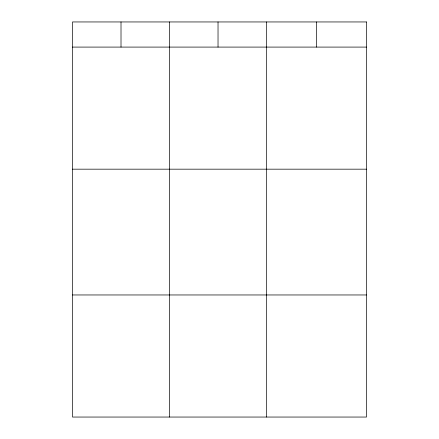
<?xml version="1.0" encoding="UTF-8"?>
<svg xmlns="http://www.w3.org/2000/svg" width="439" height="439" viewBox="0 0 439 439"><rect width="100%" height="100%" fill="white"/><g stroke="black" fill="none" stroke-linecap="round" stroke-linejoin="round"><path stroke-width="0.66" d="M72.495 47.088L366.505 47.088M72.495 169.174L366.505 169.174M72.495 294.964L366.505 294.964M316.519 21.95L316.519 47.088M266.539 21.95L266.539 417.05M218.029 21.95L218.029 47.088M169.52 21.95L169.52 417.05M121.01 21.95L121.01 47.088M366.505 21.95L72.495 21.95L72.495 417.05L366.505 417.05L366.505 21.95"/></g></svg>
